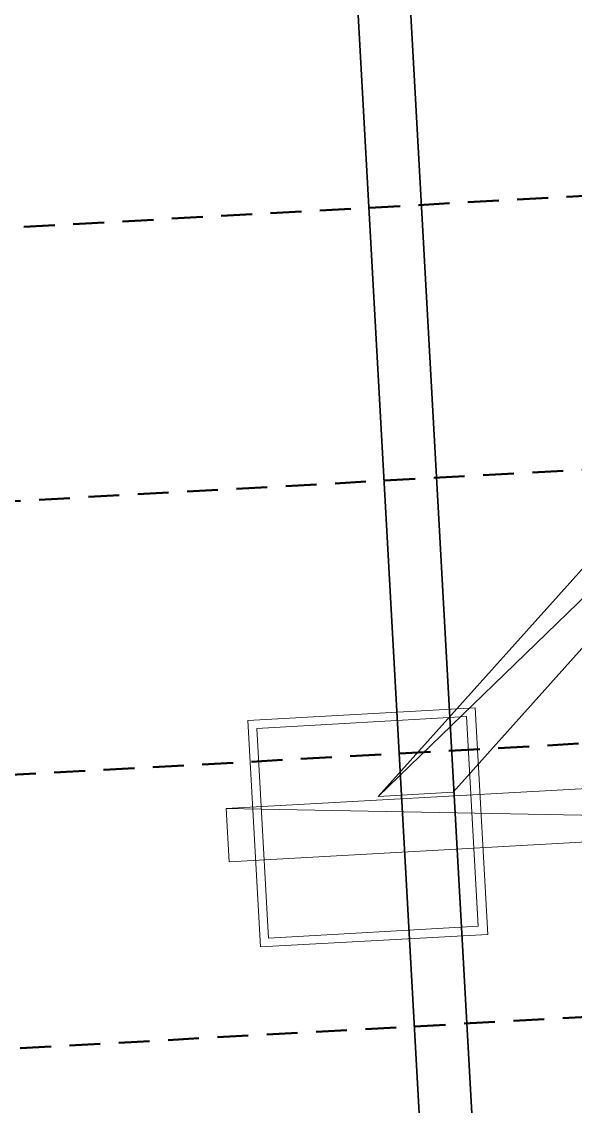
# Paper-space layout '01 Roof Support Layout' of a CAD drawing. Header units: millimetres. Extents: x 5 to 415, y 5 to 292.
# Drawn here: x 169.6 to 214.5, y 140 to 227.9 of the extents above; entities that cross this region are included whole.
import ezdxf

# ---------------------------------------------------------------- set-up
doc = ezdxf.new("R2010")
doc.units = ezdxf.units.MM
doc.linetypes.add('DASHED_REVIEW', pattern=[4, 2.5, -1.5])
for name, color, linetype in [('EMBEDDED_BEAMS', 7, 'Continuous'), ('EXISTING', 7, 'Continuous'), ('ROOF_MEMBERS', 7, 'Continuous')]:
    doc.layers.add(name, color=color, linetype=linetype)

# ---------------------------------------------------------------- blocks, each defined once
blk = doc.blocks.new('SHEET_01')
at = {"layer": 'EMBEDDED_BEAMS', "color": 7, "linetype": 'DASHED_REVIEW', "lineweight": 50}
for p, q in [((81.95, 206.39), (258.83, 216.17)), ((83.18, 184.28), (260.06, 194.06)), ((84.41, 162.17), (261.29, 171.95)), ((85.64, 140.06), (262.52, 149.84))]:
    blk.add_line(p, q, dxfattribs=at)
at = {"layer": 'EXISTING', "color": 254, "linetype": 'Continuous', "lineweight": 13}
for p, q in [((198.5, 165.08), (242.06, 213.74)), ((242.36, 207.68), (198.5, 165.08)), ((204.56, 165.44), (242.36, 207.68)), ((242.36, 207.68), (204.56, 165.44)), ((187.94, 171.26), (206.36, 172.28)), ((206.36, 172.28), (207.38, 153.92)), ((188.66, 170.6), (205.64, 171.56)), ((205.64, 171.56), (206.6, 154.58)), ((188.96, 152.9), (187.94, 171.26)), ((189.62, 153.62), (188.66, 170.6)), ((244.64, 167.36), (186.2, 164.12)), ((186.2, 164.12), (244.64, 167.36)), ((198.5, 165.08), (204.56, 165.44)), ((204.56, 165.44), (198.5, 165.08)), ((186.44, 159.8), (186.2, 164.12)), ((186.2, 164.12), (244.88, 163.04)), ((244.88, 163.04), (186.44, 159.8)), ((207.38, 153.92), (188.96, 152.9)), ((206.6, 154.58), (189.62, 153.62))]:
    blk.add_line(p, q, dxfattribs=at)
at = {"layer": 'ROOF_MEMBERS', "color": 7, "linetype": 'Continuous', "lineweight": 35}
for p, q in [((206.354, 58.022), (196.514, 234.902)), ((210.606, 58.258), (200.766, 235.138))]:
    blk.add_line(p, q, dxfattribs=at)

psp = doc.layouts.new('01 Roof Support Layout')

# ---------------------------------------------------------------- block references
psp.add_blockref('SHEET_01', (0, 0))

doc.saveas('drawing.dxf')
